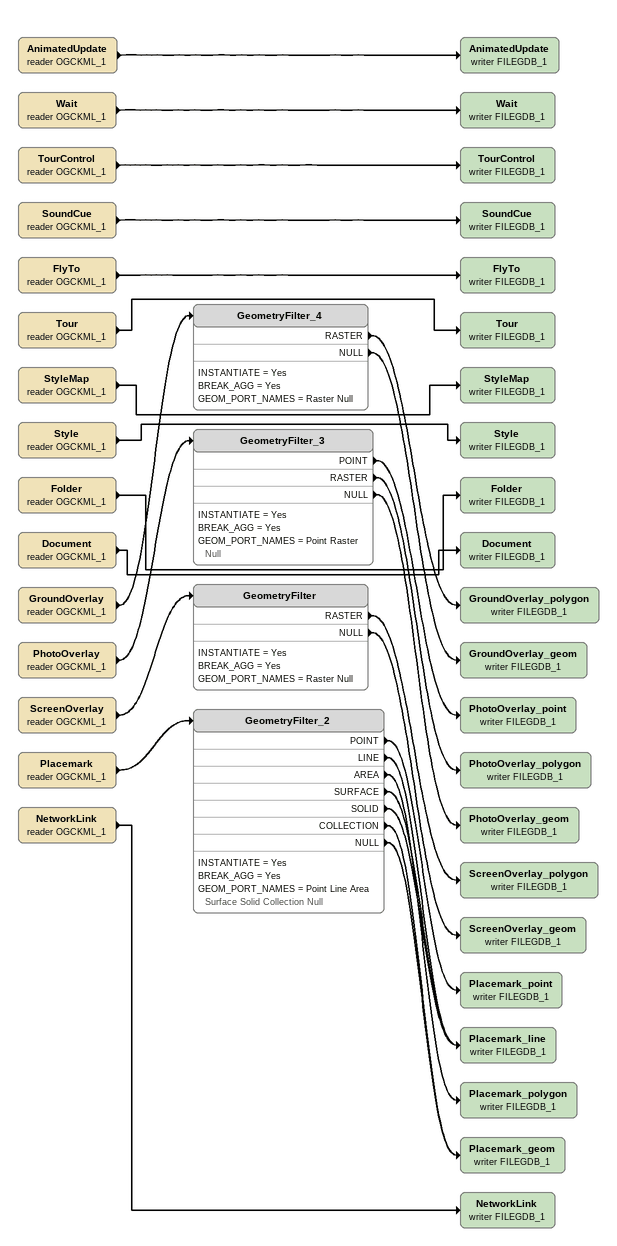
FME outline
AnimatedUpdate (reader OGCKML_1)
    -> AnimatedUpdate (writer FILEGDB_1)
AnimatedUpdate (writer FILEGDB_1)
Wait (reader OGCKML_1)
    -> Wait (writer FILEGDB_1)
Wait (writer FILEGDB_1)
TourControl (reader OGCKML_1)
    -> TourControl (writer FILEGDB_1)
TourControl (writer FILEGDB_1)
SoundCue (reader OGCKML_1)
    -> SoundCue (writer FILEGDB_1)
SoundCue (writer FILEGDB_1)
FlyTo (reader OGCKML_1)
    -> FlyTo (writer FILEGDB_1)
FlyTo (writer FILEGDB_1)
Tour (reader OGCKML_1)
    -> Tour (writer FILEGDB_1)
Tour (writer FILEGDB_1)
StyleMap (reader OGCKML_1)
    -> StyleMap (writer FILEGDB_1)
StyleMap (writer FILEGDB_1)
Style (reader OGCKML_1)
    -> Style (writer FILEGDB_1)
Style (writer FILEGDB_1)
Folder (reader OGCKML_1)
    -> Folder (writer FILEGDB_1)
Folder (writer FILEGDB_1)
Document (reader OGCKML_1)
    -> Document (writer FILEGDB_1)
Document (writer FILEGDB_1)
GroundOverlay (reader OGCKML_1)
    -> GeometryFilter_4
GeometryFilter_4
    INSTANTIATE = Yes
    BREAK_AGG = Yes
    GEOM_PORT_NAMES = Raster Null
    RASTER -> GroundOverlay_polygon (writer FILEGDB_1)
    NULL -> GroundOverlay_geom (writer FILEGDB_1)
GroundOverlay_polygon (writer FILEGDB_1)
GroundOverlay_geom (writer FILEGDB_1)
PhotoOverlay (reader OGCKML_1)
    -> GeometryFilter_3
GeometryFilter_3
    INSTANTIATE = Yes
    BREAK_AGG = Yes
    GEOM_PORT_NAMES = Point Raster Null
    POINT -> PhotoOverlay_point (writer FILEGDB_1)
    RASTER -> PhotoOverlay_polygon (writer FILEGDB_1)
    NULL -> PhotoOverlay_geom (writer FILEGDB_1)
PhotoOverlay_point (writer FILEGDB_1)
PhotoOverlay_polygon (writer FILEGDB_1)
PhotoOverlay_geom (writer FILEGDB_1)
ScreenOverlay (reader OGCKML_1)
    -> GeometryFilter
GeometryFilter
    INSTANTIATE = Yes
    BREAK_AGG = Yes
    GEOM_PORT_NAMES = Raster Null
    RASTER -> ScreenOverlay_polygon (writer FILEGDB_1)
    NULL -> ScreenOverlay_geom (writer FILEGDB_1)
ScreenOverlay_polygon (writer FILEGDB_1)
ScreenOverlay_geom (writer FILEGDB_1)
Placemark (reader OGCKML_1)
    -> GeometryFilter_2
GeometryFilter_2
    INSTANTIATE = Yes
    BREAK_AGG = Yes
    GEOM_PORT_NAMES = Point Line Area Surface Solid Collection Null
    POINT -> Placemark_point (writer FILEGDB_1)
    LINE -> Placemark_line (writer FILEGDB_1)
    AREA -> Placemark_polygon (writer FILEGDB_1)
    SURFACE -> Placemark_line (writer FILEGDB_1)
    SOLID -> Placemark_line (writer FILEGDB_1)
    COLLECTION -> Placemark_geom (writer FILEGDB_1)
    NULL -> Placemark_geom (writer FILEGDB_1)
Placemark_point (writer FILEGDB_1)
Placemark_line (writer FILEGDB_1)
Placemark_polygon (writer FILEGDB_1)
Placemark_geom (writer FILEGDB_1)
NetworkLink (reader OGCKML_1)
    -> NetworkLink (writer FILEGDB_1)
NetworkLink (writer FILEGDB_1)
